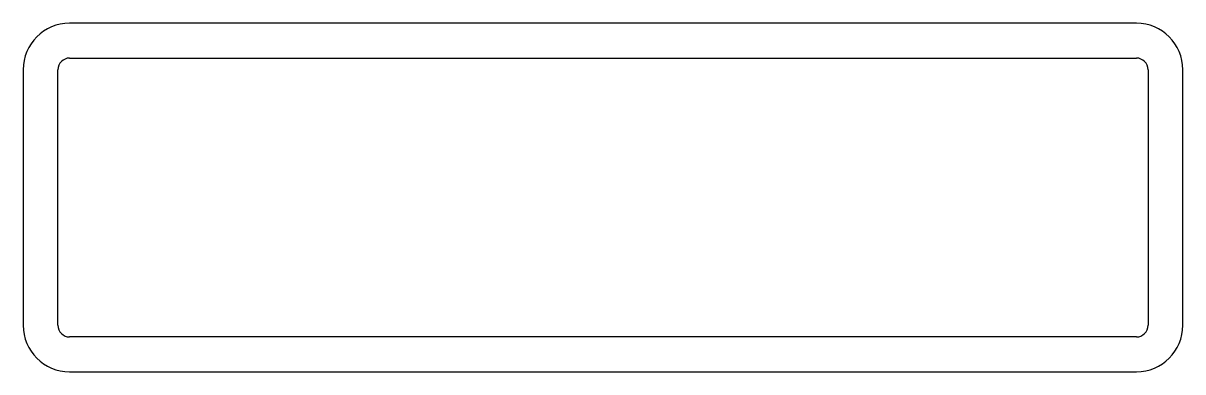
# Model space of a CAD drawing. Extents: x 2444 to 2544, y 1708.4 to 1738.4.
import ezdxf

# ---------------------------------------------------------------- set-up
doc = ezdxf.new("R2010")
doc.units = 0
doc.layers.get('0').update_dxf_attribs({"linetype": 'CONTINUOUS'})

msp = doc.modelspace()

# ---------------------------------------------------------------- linework, layer by layer
for p, q in [((2476.527, 1738.356), (2447.954, 1738.356)), ((2531.381, 1738.356), (2476.527, 1738.356)), ((2539.954, 1738.356), (2531.381, 1738.356)), ((2447.954, 1735.356), (2539.954, 1735.356)), ((2443.954, 1734.356), (2443.954, 1712.356)), ((2446.954, 1712.356), (2446.954, 1734.356)), ((2540.954, 1734.356), (2540.954, 1712.356)), ((2543.954, 1712.356), (2543.954, 1734.356)), ((2539.954, 1711.356), (2447.954, 1711.356)), ((2447.954, 1708.356), (2539.954, 1708.356))]:
    msp.add_line(p, q)
for centre, radius, start, end in [((2447.954, 1734.356), 4, 90, 180), ((2539.954, 1734.356), 4, 360, 90), ((2447.954, 1734.356), 1, 90, 180), ((2539.954, 1734.356), 1, 0, 90), ((2447.954, 1712.356), 4, 180, 270), ((2447.954, 1712.356), 1, 180, 270), ((2539.954, 1712.356), 1, 270, 0), ((2539.954, 1712.356), 4, 270, 0)]:
    msp.add_arc(centre, radius, start, end)

doc.saveas('drawing.dxf')
